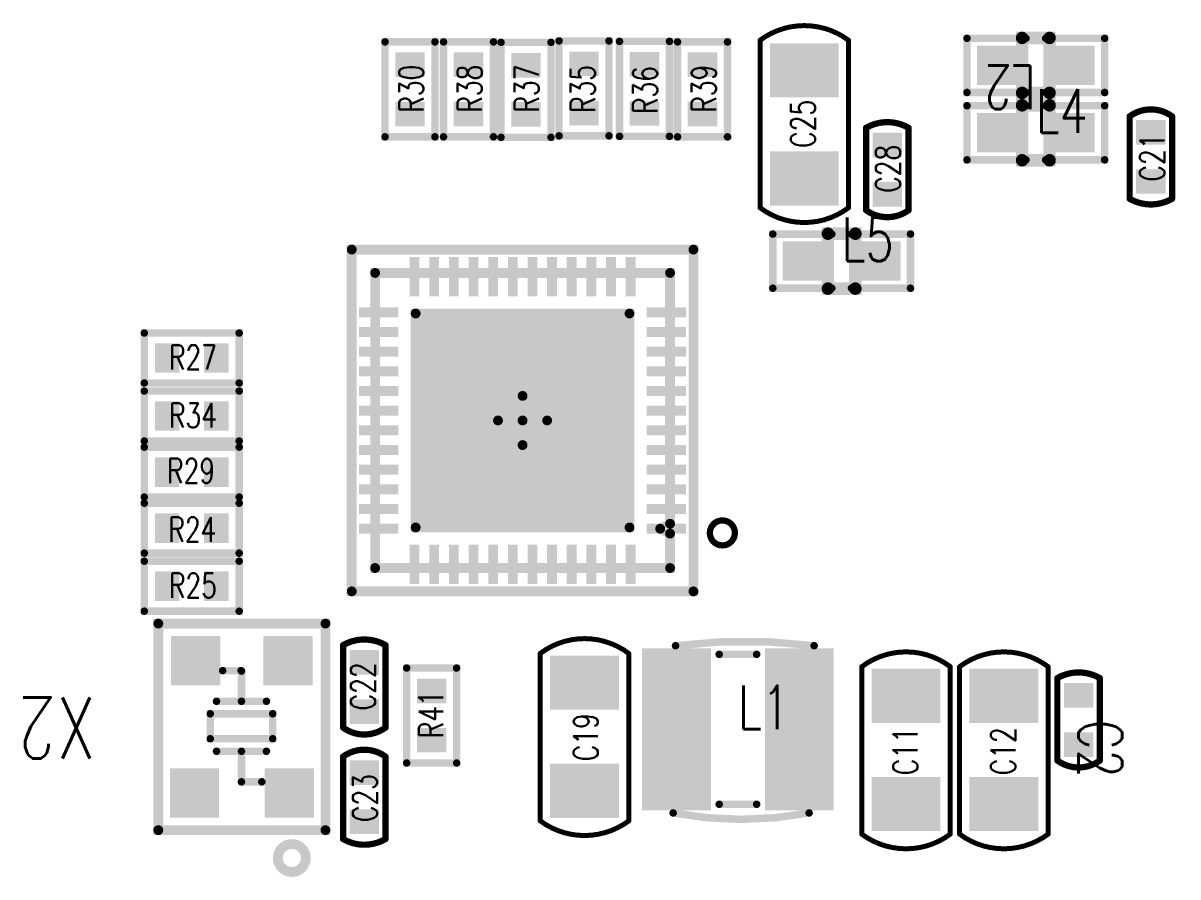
# Model space of a CAD drawing. Extents: x -19 to 193, y -25 to 111.
# Drawn here: x 146.24 to 169.73, y 57.25 to 74.61 of the extents above; entities that cross this region are included whole.
import ezdxf
from ezdxf.enums import TextEntityAlignment as Align

# ---------------------------------------------------------------- set-up
doc = ezdxf.new("R2010")
doc.units = 0
for name, color, linetype in [('DRIL_NPLTE_THRU_01', 3, 'CONTINUOUS'), ('DRIL_NPLTE_THRU_02', 222, 'CONTINUOUS'), ('DRIL_NPLTE_THRU_03', 5, 'CONTINUOUS'), ('DRIL_NPLTE_THRU_04', 1, 'CONTINUOUS'), ('DRIL_PLTE_THRU_01', 3, 'CONTINUOUS'), ('DRIL_PLTE_THRU_02', 222, 'CONTINUOUS'), ('DRIL_PLTE_THRU_03', 5, 'CONTINUOUS'), ('DRIL_PLTE_THRU_04', 1, 'CONTINUOUS'), ('PADS_BOT', 16, 'CONTINUOUS'), ('PADS_INNER', 96, 'CONTINUOUS'), ('PADS_TOP', 96, 'CONTINUOUS'), ('PART_NAME_01', 254, 'CONTINUOUS'), ('PART_NAME_126', 146, 'CONTINUOUS'), ('PART_TOP_2DLINE_00', 254, 'CONTINUOUS'), ('PART_TOP_2DLINE_01', 254, 'CONTINUOUS'), ('PART_TOP_2DLINE_120', 6, 'CONTINUOUS'), ('PART_TOP_2DLINE_126', 146, 'CONTINUOUS'), ('PART_TOP_2DLINE_127', 43, 'CONTINUOUS'), ('PART_TOP_COPPER_126', 146, 'CONTINUOUS'), ('TAG_00', 6, 'CONTINUOUS'), ('TAG_01', 6, 'CONTINUOUS')]:
    doc.layers.add(name, color=color, linetype=linetype)
doc.styles.add('W0$0762', font='simplex', dxfattribs={"width": 0.75})
doc.styles.add('W0$127', font='simplex', dxfattribs={"width": 0.75})
doc.styles.add('W0$2032', font='simplex', dxfattribs={"width": 0.75})

# ---------------------------------------------------------------- blocks, each defined once
blk = doc.blocks.new('SMOOTH_0$127')
at = {"const_width": 0.0635}
blk.add_lwpolyline([(-0.03175, 0, 1), (0.03175, 0, 1)], format="xyb", close=True, dxfattribs=at)
blk = doc.blocks.new('PART_BODY_TOP_102')
at = {"layer": 'PART_TOP_2DLINE_01', "const_width": 0.127}
blk.add_lwpolyline([(-0.852, 0.432), (0.825, 0.432, -0.325402), (0.825, -0.432), (-0.852, -0.432, -0.265612)], format="xyb", close=True, dxfattribs=at)
at = {"layer": 'PART_TOP_2DLINE_01'}
for p in [(-0.852, 0.432), (0.825, 0.432), (-0.852, -0.432), (0.825, -0.432)]:
    blk.add_blockref('SMOOTH_0$127', p, dxfattribs=at)
blk = doc.blocks.new('DRIL_HOLE_0')
blk.add_lwpolyline([(0, 0, 1), (0, 0, 1)], format="xyb", close=True)
blk = doc.blocks.new('PAD_0')
blk.add_lwpolyline([(0, 0, 1), (0, 0, 1)], format="xyb", close=True)
blk = doc.blocks.new('PAD_13')
at = {"const_width": 0.5}
blk.add_lwpolyline([(-0.3, 0), (0.3, 0)], dxfattribs=at)
blk = doc.blocks.new('STK_TOP_5')
at = {"layer": 'DRIL_NPLTE_THRU_01'}
blk.add_blockref('DRIL_HOLE_0', (0, 0), dxfattribs=at)
at = {"layer": 'DRIL_NPLTE_THRU_02'}
blk.add_blockref('DRIL_HOLE_0', (0, 0), dxfattribs=at)
at = {"layer": 'DRIL_NPLTE_THRU_03'}
blk.add_blockref('DRIL_HOLE_0', (0, 0), dxfattribs=at)
at = {"layer": 'DRIL_NPLTE_THRU_04'}
blk.add_blockref('DRIL_HOLE_0', (0, 0), dxfattribs=at)
at = {"layer": 'PADS_BOT'}
blk.add_blockref('PAD_0', (0, 0), dxfattribs=at)
at = {"layer": 'PADS_INNER'}
blk.add_blockref('PAD_0', (0, 0), dxfattribs=at)
at = {"layer": 'PADS_TOP', "rotation": 90}
blk.add_blockref('PAD_13', (0, 0), dxfattribs=at)
blk = doc.blocks.new('SYM_TOP_5')
for name, p in [('PART_BODY_TOP_102', (0, 0)), ('STK_TOP_5', (-0.5, 0)), ('STK_TOP_5', (0.5, 0))]:
    blk.add_blockref(name, p)
blk = doc.blocks.new('PART_TOP_32')
blk.add_blockref('SYM_TOP_5', (0, 0))
at = {"layer": 'PART_NAME_01', "style": 'W0$0762', "width": 0.75}
blk.add_text('C21', height=0.49784, dxfattribs=at).set_placement((-0.013134, -0.0254), align=Align.MIDDLE_CENTER)
blk = doc.blocks.new('PART_TOP_34')
blk.add_blockref('SYM_TOP_5', (0, 0))
at = {"layer": 'PART_NAME_01', "style": 'W0$127', "width": 0.75}
blk.add_text('C2', height=0.889, dxfattribs=at).set_placement((0, 0))
blk = doc.blocks.new('SMOOTH_0$1016')
at = {"const_width": 0.0508}
blk.add_lwpolyline([(-0.0254, 0, 1), (0.0254, 0, 1)], format="xyb", close=True, dxfattribs=at)
blk = doc.blocks.new('PART_BODY_TOP_104')
at = {"layer": 'PART_TOP_2DLINE_00', "const_width": 0.1016}
blk.add_lwpolyline([(-1.69367, 0.9), (1.71198, 0.9, -0.33071838), (1.71198, -0.9), (-1.69367, -0.9, -0.33459532)], format="xyb", close=True, dxfattribs=at)
at = {"layer": 'PART_TOP_2DLINE_00'}
for p in [(-1.69367, 0.9), (1.71198, 0.9), (-1.69367, -0.9), (1.71198, -0.9)]:
    blk.add_blockref('SMOOTH_0$1016', p, dxfattribs=at)
blk = doc.blocks.new('PAD_12')
at = {"const_width": 1.1}
blk.add_lwpolyline([(-0.7, 0), (0.7, 0)], dxfattribs=at)
blk = doc.blocks.new('STK_TOP_7')
at = {"layer": 'DRIL_PLTE_THRU_01'}
blk.add_blockref('DRIL_HOLE_0', (0, 0), dxfattribs=at)
at = {"layer": 'DRIL_PLTE_THRU_02'}
blk.add_blockref('DRIL_HOLE_0', (0, 0), dxfattribs=at)
at = {"layer": 'DRIL_PLTE_THRU_03'}
blk.add_blockref('DRIL_HOLE_0', (0, 0), dxfattribs=at)
at = {"layer": 'DRIL_PLTE_THRU_04'}
blk.add_blockref('DRIL_HOLE_0', (0, 0), dxfattribs=at)
at = {"layer": 'PADS_BOT'}
blk.add_blockref('PAD_0', (0, 0), dxfattribs=at)
at = {"layer": 'PADS_INNER'}
blk.add_blockref('PAD_0', (0, 0), dxfattribs=at)
at = {"layer": 'PADS_TOP', "rotation": 90}
blk.add_blockref('PAD_12', (0, 0), dxfattribs=at)
blk = doc.blocks.new('SYM_TOP_7')
for name, p in [('STK_TOP_7', (-1.1, 0)), ('STK_TOP_7', (1.1, 0)), ('PART_BODY_TOP_104', (0, 0))]:
    blk.add_blockref(name, p)
blk = doc.blocks.new('PART_TOP_43')
blk.add_blockref('SYM_TOP_7', (0, 0))
at = {"layer": 'PART_NAME_01', "style": 'W0$0762', "width": 0.75}
blk.add_text('C12', height=0.4978, rotation=-180, dxfattribs=at).set_placement((0.025, -0.013), align=Align.MIDDLE_CENTER)
blk = doc.blocks.new('PART_TOP_226')
blk.add_blockref('SYM_TOP_5', (0, 0))
at = {"layer": 'PART_NAME_126', "style": 'W0$0762', "width": 0.75}
blk.add_text('C28', height=0.4978, rotation=-180, dxfattribs=at).set_placement((-0.018, 0.013), align=Align.MIDDLE_CENTER)
blk = doc.blocks.new('PART_TOP_227')
blk.add_blockref('SYM_TOP_7', (0, 0))
at = {"layer": 'PART_NAME_01', "style": 'W0$0762', "width": 0.75}
blk.add_text('C11', height=0.4978, rotation=-180, dxfattribs=at).set_placement((0.025, -0.013), align=Align.MIDDLE_CENTER)
blk = doc.blocks.new('PART_TOP_235')
blk.add_blockref('SYM_TOP_7', (0, 0))
at = {"layer": 'PART_NAME_01', "style": 'W0$0762', "width": 0.75}
blk.add_text('C25', height=0.4978, dxfattribs=at).set_placement((0.012, 0.025), align=Align.MIDDLE_CENTER)
blk = doc.blocks.new('SMOOTH_0$1524')
at = {"const_width": 0.0762}
blk.add_lwpolyline([(-0.0381, 0, 1), (0.0381, 0, 1)], format="xyb", close=True, dxfattribs=at)
blk = doc.blocks.new('PART_BODY_TOP_118')
at = {"layer": 'PART_TOP_2DLINE_01', "const_width": 0.1524}
blk.add_lwpolyline([(-0.9652, 0.508), (0.9652, 0.508), (0.9652, -0.508), (-0.9652, -0.508)], close=True, dxfattribs=at)
at = {"layer": 'PART_TOP_2DLINE_01'}
for p in [(-0.9652, 0.508), (0.9652, 0.508), (-0.9652, -0.508), (0.9652, -0.508)]:
    blk.add_blockref('SMOOTH_0$1524', p, dxfattribs=at)
blk = doc.blocks.new('SYM_TOP_21')
for name, p in [('PART_BODY_TOP_118', (0, 0)), ('STK_TOP_5', (-0.5, 0)), ('STK_TOP_5', (0.5, 0))]:
    blk.add_blockref(name, p)
blk = doc.blocks.new('PART_TOP_242')
blk.add_blockref('SYM_TOP_21', (0, 0))
at = {"layer": 'PART_NAME_01', "style": 'W0$0762', "width": 0.75}
blk.add_text('R39', height=0.49784, dxfattribs=at).set_placement((0.0127, -0.0254), align=Align.MIDDLE_CENTER)
blk = doc.blocks.new('PART_BODY_TOP_119')
at = {"layer": 'PART_TOP_2DLINE_01', "const_width": 0.1524}
for points in [[(-1.26877, 1.7, -0.06379083), (1.55065, 1.7)], [(-1.31723, -1.7, 0.09452783), (1.44836, -1.7)]]:
    blk.add_lwpolyline(points, format="xyb", dxfattribs=at)
for points in [[(-0.381, 1.524), (0.381, 1.524)], [(-0.381, -1.524), (0.381, -1.524)]]:
    blk.add_lwpolyline(points, dxfattribs=at)
at = {"layer": 'PART_TOP_2DLINE_01'}
for p in [(-1.26877, 1.7), (1.55065, 1.7), (-0.381, 1.524), (0.381, 1.524), (-1.31723, -1.7), (-0.381, -1.524), (0.381, -1.524), (1.44836, -1.7)]:
    blk.add_blockref('SMOOTH_0$1524', p, dxfattribs=at)
blk = doc.blocks.new('PAD_41')
at = {"const_width": 1.4}
blk.add_lwpolyline([(-1.65, 0), (1.65, 0)], dxfattribs=at)
blk = doc.blocks.new('STK_TOP_33')
at = {"layer": 'DRIL_NPLTE_THRU_01'}
blk.add_blockref('DRIL_HOLE_0', (0, 0), dxfattribs=at)
at = {"layer": 'DRIL_NPLTE_THRU_02'}
blk.add_blockref('DRIL_HOLE_0', (0, 0), dxfattribs=at)
at = {"layer": 'DRIL_NPLTE_THRU_03'}
blk.add_blockref('DRIL_HOLE_0', (0, 0), dxfattribs=at)
at = {"layer": 'DRIL_NPLTE_THRU_04'}
blk.add_blockref('DRIL_HOLE_0', (0, 0), dxfattribs=at)
at = {"layer": 'PADS_BOT'}
blk.add_blockref('PAD_0', (0, 0), dxfattribs=at)
at = {"layer": 'PADS_INNER'}
blk.add_blockref('PAD_0', (0, 0), dxfattribs=at)
at = {"layer": 'PADS_TOP', "rotation": 90}
blk.add_blockref('PAD_41', (0, 0), dxfattribs=at)
blk = doc.blocks.new('SYM_TOP_22')
for name, p in [('STK_TOP_33', (-1.25, 0)), ('STK_TOP_33', (1.25, 0)), ('PART_BODY_TOP_119', (0, 0))]:
    blk.add_blockref(name, p)
blk = doc.blocks.new('PART_TOP_243')
blk.add_blockref('SYM_TOP_22', (0, 0))
at = {"layer": 'PART_NAME_01', "style": 'W0$127', "width": 0.75}
blk.add_text('L1', height=0.889, dxfattribs=at).set_placement((0, 0))
blk = doc.blocks.new('PART_TOP_247')
blk.add_blockref('SYM_TOP_21', (0, 0))
at = {"layer": 'PART_NAME_01', "style": 'W0$0762', "width": 0.75}
blk.add_text('R36', height=0.4978, rotation=-180, dxfattribs=at).set_placement((0.025, 0.013), align=Align.MIDDLE_CENTER)
blk = doc.blocks.new('PART_TOP_255')
blk.add_blockref('SYM_TOP_21', (0, 0))
at = {"layer": 'PART_NAME_01', "style": 'W0$0762', "width": 0.75}
blk.add_text('R35', height=0.49784, rotation=-180, dxfattribs=at).set_placement((0.0127, -0.0254), align=Align.MIDDLE_CENTER)
blk = doc.blocks.new('PART_TOP_258')
blk.add_blockref('SYM_TOP_7', (0, 0))
at = {"layer": 'PART_NAME_01', "style": 'W0$0762', "width": 0.75}
blk.add_text('C19', height=0.4978, rotation=-180, dxfattribs=at).set_placement((0.012, 0.025), align=Align.MIDDLE_CENTER)
blk = doc.blocks.new('PART_TOP_261')
blk.add_blockref('SYM_TOP_21', (0, 0))
at = {"layer": 'PART_NAME_01', "style": 'W0$0762', "width": 0.75}
blk.add_text('R37', height=0.4978, rotation=-180, dxfattribs=at).set_placement((-0.025, 0.013), align=Align.MIDDLE_CENTER)
blk = doc.blocks.new('PART_TOP_268')
blk.add_blockref('SYM_TOP_21', (0, 0))
at = {"layer": 'PART_NAME_01', "style": 'W0$0762', "width": 0.75}
blk.add_text('R38', height=0.4978, rotation=-180, dxfattribs=at).set_placement((-0.013, 0.025), align=Align.MIDDLE_CENTER)
blk = doc.blocks.new('PART_BODY_TOP_101')
at = {"layer": 'PART_TOP_2DLINE_01', "const_width": 0.1524}
blk.add_lwpolyline([(-0.9652, 0.508), (0.9652, 0.508), (0.9652, -0.508), (-0.9652, -0.508)], close=True, dxfattribs=at)
at = {"layer": 'PART_TOP_2DLINE_01'}
for p in [(-0.9652, 0.508), (0.9652, 0.508), (-0.9652, -0.508), (0.9652, -0.508)]:
    blk.add_blockref('SMOOTH_0$1524', p, dxfattribs=at)
blk = doc.blocks.new('SYM_TOP_4')
for name, p in [('PART_BODY_TOP_101', (0, 0)), ('STK_TOP_5', (-0.5, 0)), ('STK_TOP_5', (0.5, 0))]:
    blk.add_blockref(name, p)
blk = doc.blocks.new('PART_TOP_271')
blk.add_blockref('SYM_TOP_4', (0, 0))
at = {"layer": 'PART_NAME_01', "style": 'W0$0762', "width": 0.75}
blk.add_text('R41', height=0.4978, dxfattribs=at).set_placement((0.025, 0.013), align=Align.MIDDLE_CENTER)
blk = doc.blocks.new('PART_TOP_273')
blk.add_blockref('SYM_TOP_21', (0, 0))
at = {"layer": 'PART_NAME_01', "style": 'W0$0762', "width": 0.75}
blk.add_text('R30', height=0.49784, dxfattribs=at).set_placement((0.0127, -0.0254), align=Align.MIDDLE_CENTER)
blk = doc.blocks.new('SMOOTH_0$2')
at = {"const_width": 0.1}
blk.add_lwpolyline([(-0.05, 0, 1), (0.05, 0, 1)], format="xyb", close=True, dxfattribs=at)
blk = doc.blocks.new('PART_BODY_TOP_142')
at = {"layer": 'PART_TOP_2DLINE_01', "const_width": 0.127}
blk.add_lwpolyline([(-2.54, -4.064, 1), (-2.032, -4.064, 1)], format="xyb", close=True, dxfattribs=at)
at = {"layer": 'PART_TOP_2DLINE_120', "const_width": 0.2}
blk.add_lwpolyline([(-3.475, 3.475), (3.475, 3.475), (3.475, -3.475), (-3.475, -3.475)], close=True, dxfattribs=at)
for points in [[(-0.5, 0), (0, 0), (0, 0.5)], [(0, -0.5), (0, 0), (0.5, 0)]]:
    blk.add_lwpolyline(points, dxfattribs=at)
at = {"layer": 'PART_TOP_2DLINE_126', "const_width": 0.2}
blk.add_lwpolyline([(-2.175, -2.175), (2.175, -2.175), (2.175, 2.175), (-2.175, 2.175)], close=True, dxfattribs=at)
at = {"layer": 'PART_TOP_2DLINE_127', "const_width": 0.2}
blk.add_lwpolyline([(-3, -3), (-2.3, -3), (-2.2, -2.8), (-2.1, -3), (3, -3), (3, 3), (-3, 3)], close=True, dxfattribs=at)
at = {"layer": 'TAG_00'}
blk.add_lwpolyline([(0, 0), (0, 0)], dxfattribs=at)
at = {"layer": 'TAG_01'}
blk.add_lwpolyline([(0, 0), (0, 0)], dxfattribs=at)
at = {"layer": 'PART_TOP_2DLINE_120'}
for p in [(-3.475, 3.475), (3.475, 3.475), (0, 0.5), (-0.5, 0), (0, 0), (0, 0), (0.5, 0), (0, -0.5), (-3.475, -3.475), (3.475, -3.475)]:
    blk.add_blockref('SMOOTH_0$2', p, dxfattribs=at)
at = {"layer": 'PART_TOP_2DLINE_126'}
for p in [(-2.175, 2.175), (2.175, 2.175), (-2.175, -2.175), (2.175, -2.175)]:
    blk.add_blockref('SMOOTH_0$2', p, dxfattribs=at)
at = {"layer": 'PART_TOP_2DLINE_127'}
for p in [(-3, 3), (3, 3), (-2.2, -2.8), (-3, -3), (-2.3, -3), (-2.1, -3), (3, -3)]:
    blk.add_blockref('SMOOTH_0$2', p, dxfattribs=at)
blk = doc.blocks.new('PAD_56')
at = {"const_width": 0.2}
blk.add_lwpolyline([(-0.4, 0), (0.4, 0)], dxfattribs=at)
blk = doc.blocks.new('STK_TOP_81')
at = {"layer": 'DRIL_NPLTE_THRU_01'}
blk.add_blockref('DRIL_HOLE_0', (0, 0), dxfattribs=at)
at = {"layer": 'DRIL_NPLTE_THRU_02'}
blk.add_blockref('DRIL_HOLE_0', (0, 0), dxfattribs=at)
at = {"layer": 'DRIL_NPLTE_THRU_03'}
blk.add_blockref('DRIL_HOLE_0', (0, 0), dxfattribs=at)
at = {"layer": 'DRIL_NPLTE_THRU_04'}
blk.add_blockref('DRIL_HOLE_0', (0, 0), dxfattribs=at)
at = {"layer": 'PADS_BOT'}
blk.add_blockref('PAD_0', (0, 0), dxfattribs=at)
at = {"layer": 'PADS_INNER'}
blk.add_blockref('PAD_0', (0, 0), dxfattribs=at)
at = {"layer": 'PADS_TOP', "rotation": 90}
blk.add_blockref('PAD_56', (0, 0), dxfattribs=at)
blk = doc.blocks.new('STK_TOP_82')
at = {"layer": 'DRIL_NPLTE_THRU_01'}
blk.add_blockref('DRIL_HOLE_0', (0, 0), dxfattribs=at)
at = {"layer": 'DRIL_NPLTE_THRU_02'}
blk.add_blockref('DRIL_HOLE_0', (0, 0), dxfattribs=at)
at = {"layer": 'DRIL_NPLTE_THRU_03'}
blk.add_blockref('DRIL_HOLE_0', (0, 0), dxfattribs=at)
at = {"layer": 'DRIL_NPLTE_THRU_04'}
blk.add_blockref('DRIL_HOLE_0', (0, 0), dxfattribs=at)
at = {"layer": 'PADS_BOT'}
blk.add_blockref('PAD_0', (0, 0), dxfattribs=at)
at = {"layer": 'PADS_INNER'}
blk.add_blockref('PAD_0', (0, 0), dxfattribs=at)
at = {"layer": 'PADS_TOP'}
blk.add_blockref('PAD_56', (0, 0), dxfattribs=at)
blk = doc.blocks.new('PAD_57')
at = {"const_width": 4.4}
blk.add_lwpolyline([(-2.2, 0), (2.2, 0)], dxfattribs=at)
blk = doc.blocks.new('STK_TOP_83')
at = {"layer": 'DRIL_NPLTE_THRU_01'}
blk.add_blockref('DRIL_HOLE_0', (0, 0), dxfattribs=at)
at = {"layer": 'DRIL_NPLTE_THRU_02'}
blk.add_blockref('DRIL_HOLE_0', (0, 0), dxfattribs=at)
at = {"layer": 'DRIL_NPLTE_THRU_03'}
blk.add_blockref('DRIL_HOLE_0', (0, 0), dxfattribs=at)
at = {"layer": 'DRIL_NPLTE_THRU_04'}
blk.add_blockref('DRIL_HOLE_0', (0, 0), dxfattribs=at)
at = {"layer": 'PADS_BOT'}
blk.add_blockref('PAD_0', (0, 0), dxfattribs=at)
at = {"layer": 'PADS_INNER'}
blk.add_blockref('PAD_0', (0, 0), dxfattribs=at)
at = {"layer": 'PADS_TOP'}
blk.add_blockref('PAD_57', (0, 0), dxfattribs=at)
blk = doc.blocks.new('SYM_TOP_45')
for name, p in [('PART_BODY_TOP_142', (0, 0)), ('STK_TOP_81', (-2.2, 2.925)), ('STK_TOP_81', (-1.8, 2.925)), ('STK_TOP_81', (-1.4, 2.925)), ('STK_TOP_81', (-1, 2.925)), ('STK_TOP_81', (-0.6, 2.925)), ('STK_TOP_81', (-0.2, 2.925)), ('STK_TOP_81', (0.2, 2.925)), ('STK_TOP_81', (0.6, 2.925)), ('STK_TOP_81', (1, 2.925)), ('STK_TOP_81', (1.4, 2.925)), ('STK_TOP_81', (1.8, 2.925)), ('STK_TOP_81', (2.2, 2.925)), ('STK_TOP_83', (0, 0)), ('STK_TOP_82', (-2.925, 2.2)), ('STK_TOP_82', (2.925, 2.2)), ('STK_TOP_82', (-2.925, 1.8)), ('STK_TOP_82', (2.925, 1.8)), ('STK_TOP_82', (-2.925, 1.4)), ('STK_TOP_82', (2.925, 1.4)), ('STK_TOP_82', (-2.925, 1)), ('STK_TOP_82', (2.925, 1)), ('STK_TOP_82', (-2.925, 0.6)), ('STK_TOP_82', (2.925, 0.6)), ('STK_TOP_82', (-2.925, 0.2)), ('STK_TOP_82', (2.925, 0.2)), ('STK_TOP_82', (-2.925, -0.2)), ('STK_TOP_82', (2.925, -0.2)), ('STK_TOP_82', (-2.925, -0.6)), ('STK_TOP_82', (2.925, -0.6)), ('STK_TOP_82', (-2.925, -1)), ('STK_TOP_82', (2.925, -1)), ('STK_TOP_82', (-2.925, -1.4)), ('STK_TOP_82', (2.925, -1.4)), ('STK_TOP_82', (-2.925, -1.8)), ('STK_TOP_82', (2.925, -1.8)), ('STK_TOP_82', (-2.925, -2.2)), ('STK_TOP_82', (2.925, -2.2)), ('STK_TOP_81', (-2.2, -2.925)), ('STK_TOP_81', (-1.8, -2.925)), ('STK_TOP_81', (-1.4, -2.925)), ('STK_TOP_81', (-1, -2.925)), ('STK_TOP_81', (-0.6, -2.925)), ('STK_TOP_81', (-0.2, -2.925)), ('STK_TOP_81', (0.2, -2.925)), ('STK_TOP_81', (0.6, -2.925)), ('STK_TOP_81', (1, -2.925)), ('STK_TOP_81', (1.4, -2.925)), ('STK_TOP_81', (1.8, -2.925)), ('STK_TOP_81', (2.2, -2.925))]:
    blk.add_blockref(name, p)
blk = doc.blocks.new('PART_TOP_274')
blk.add_blockref('SYM_TOP_45', (0, 0))
blk = doc.blocks.new('PART_TOP_278')
blk.add_blockref('SYM_TOP_5', (0, 0))
at = {"layer": 'PART_NAME_01', "style": 'W0$0762', "width": 0.75}
blk.add_text('C22', height=0.49784, rotation=-180, dxfattribs=at).set_placement((-0.013134, -0.0254), align=Align.MIDDLE_CENTER)
blk = doc.blocks.new('PART_TOP_279')
blk.add_blockref('SYM_TOP_5', (0, 0))
at = {"layer": 'PART_NAME_126', "style": 'W0$0762', "width": 0.75}
blk.add_text('C23', height=0.4978, dxfattribs=at).set_placement((-0.018, -0.013), align=Align.MIDDLE_CENTER)
blk = doc.blocks.new('SMOOTH_0$1999993333')
at = {"const_width": 0.1}
blk.add_lwpolyline([(-0.05, 0, 1), (0.05, 0, 1)], format="xyb", close=True, dxfattribs=at)
blk = doc.blocks.new('PART_BODY_TOP_117')
at = {"layer": 'PART_TOP_2DLINE_00'}
for points, const_width in [([(-2.1, 1.7), (2.1, 1.7), (2.1, -1.7), (-2.1, -1.7)], 0.2), ([(-0.242, 0.643), (0.266, 0.643), (0.266, -0.627), (-0.242, -0.627)], 0.152)]:
    blk.add_lwpolyline(points, close=True, dxfattribs=dict(at, const_width=const_width))
at = {"layer": 'PART_TOP_2DLINE_00', "const_width": 0.152}
for points in [[(-0.496, 0.516), (-0.496, -0.5)], [(0.52, 0.516), (0.52, -0.5)], [(1.143, 0.39), (1.143, 0.016), (1.135, 0.008), (0.52, 0.008)], [(-0.496, 0.008), (-1.118, 0.008), (-1.118, -0.406)]]:
    blk.add_lwpolyline(points, dxfattribs=at)
at = {"layer": 'PART_TOP_2DLINE_01', "const_width": 0.2}
blk.add_lwpolyline([(-2.951, -1.016, 1), (-2.383, -1.016, 1)], format="xyb", close=True, dxfattribs=at)
at = {"layer": 'PART_TOP_2DLINE_00'}
for name, p in [('SMOOTH_0$1999993333', (-2.1, 1.7)), ('SMOOTH_0$1999993333', (2.1, 1.7)), ('SMOOTH_0$1524', (-0.242, 0.643)), ('SMOOTH_0$1524', (0.266, 0.643)), ('SMOOTH_0$1524', (-0.496, 0.516)), ('SMOOTH_0$1524', (0.52, 0.516)), ('SMOOTH_0$1524', (1.143, 0.39)), ('SMOOTH_0$1524', (-1.118, 0.008)), ('SMOOTH_0$1524', (-0.496, 0.008)), ('SMOOTH_0$1524', (0.52, 0.008)), ('SMOOTH_0$1524', (1.135, 0.008)), ('SMOOTH_0$1524', (1.143, 0.016)), ('SMOOTH_0$1524', (-1.118, -0.406)), ('SMOOTH_0$1524', (-0.496, -0.5)), ('SMOOTH_0$1524', (0.52, -0.5)), ('SMOOTH_0$1524', (-0.242, -0.627)), ('SMOOTH_0$1524', (0.266, -0.627)), ('SMOOTH_0$1999993333', (-2.1, -1.7)), ('SMOOTH_0$1999993333', (2.1, -1.7))]:
    blk.add_blockref(name, p, dxfattribs=at)
blk = doc.blocks.new('PAD_62')
at = {"const_width": 1}
blk.add_lwpolyline([(-0.5, 0), (0.5, 0)], dxfattribs=at)
blk = doc.blocks.new('STK_TOP_32')
at = {"layer": 'DRIL_PLTE_THRU_01'}
blk.add_blockref('DRIL_HOLE_0', (0, 0), dxfattribs=at)
at = {"layer": 'DRIL_PLTE_THRU_02'}
blk.add_blockref('DRIL_HOLE_0', (0, 0), dxfattribs=at)
at = {"layer": 'DRIL_PLTE_THRU_03'}
blk.add_blockref('DRIL_HOLE_0', (0, 0), dxfattribs=at)
at = {"layer": 'DRIL_PLTE_THRU_04'}
blk.add_blockref('DRIL_HOLE_0', (0, 0), dxfattribs=at)
at = {"layer": 'PADS_BOT'}
blk.add_blockref('PAD_0', (0, 0), dxfattribs=at)
at = {"layer": 'PADS_INNER'}
blk.add_blockref('PAD_0', (0, 0), dxfattribs=at)
at = {"layer": 'PADS_TOP'}
blk.add_blockref('PAD_62', (0, 0), dxfattribs=at)
blk = doc.blocks.new('SYM_TOP_20')
for name, p in [('PART_BODY_TOP_117', (0, 0)), ('STK_TOP_32', (-1.3462, 0.9652)), ('STK_TOP_32', (1.3462, 0.9398)), ('STK_TOP_32', (-1.3462, -0.9652)), ('STK_TOP_32', (1.3462, -0.9398))]:
    blk.add_blockref(name, p)
blk = doc.blocks.new('PART_TOP_293')
blk.add_blockref('SYM_TOP_20', (0, 0))
at = {"layer": 'PART_NAME_01', "style": 'W0$2032', "width": 0.75}
blk.add_text('X2', height=1.2446, rotation=90, dxfattribs=at).set_placement((0.6, 2.97))
blk = doc.blocks.new('PART_TOP_294')
blk.add_blockref('SYM_TOP_4', (0, 0))
at = {"layer": 'PART_NAME_01', "style": 'W0$0762', "width": 0.75}
blk.add_text('R27', height=0.4978, dxfattribs=at).set_placement((0.025, 0.013), align=Align.MIDDLE_CENTER)
blk = doc.blocks.new('PART_TOP_295')
blk.add_blockref('SYM_TOP_21', (0, 0))
at = {"layer": 'PART_NAME_01', "style": 'W0$0762', "width": 0.75}
blk.add_text('R34', height=0.4978, dxfattribs=at).set_placement((0.025, 0.013), align=Align.MIDDLE_CENTER)
blk = doc.blocks.new('PART_TOP_296')
blk.add_blockref('SYM_TOP_21', (0, 0))
at = {"layer": 'PART_NAME_01', "style": 'W0$0762', "width": 0.75}
blk.add_text('R29', height=0.49784, rotation=-180, dxfattribs=at).set_placement((0.0127, -0.0254), align=Align.MIDDLE_CENTER)
blk = doc.blocks.new('PART_BODY_TOP_139')
at = {"layer": 'PART_TOP_2DLINE_01', "const_width": 0.1524}
blk.add_lwpolyline([(-0.9652, 0.508), (0.9652, 0.508), (0.9652, -0.508), (-0.9652, -0.508)], close=True, dxfattribs=at)
at = {"layer": 'PART_TOP_2DLINE_01'}
for p in [(-0.9652, 0.508), (0.9652, 0.508), (-0.9652, -0.508), (0.9652, -0.508)]:
    blk.add_blockref('SMOOTH_0$1524', p, dxfattribs=at)
blk = doc.blocks.new('SYM_TOP_42')
for name, p in [('PART_BODY_TOP_139', (0, 0)), ('STK_TOP_5', (-0.5, 0)), ('STK_TOP_5', (0.5, 0))]:
    blk.add_blockref(name, p)
blk = doc.blocks.new('PART_TOP_297')
blk.add_blockref('SYM_TOP_42', (0, 0))
at = {"layer": 'PART_NAME_01', "style": 'W0$0762', "width": 0.75}
blk.add_text('R24', height=0.49784, dxfattribs=at).set_placement((0.0127, -0.0254), align=Align.MIDDLE_CENTER)
blk = doc.blocks.new('PART_TOP_298')
blk.add_blockref('SYM_TOP_42', (0, 0))
at = {"layer": 'PART_NAME_01', "style": 'W0$0762', "width": 0.75}
blk.add_text('R25', height=0.4978, dxfattribs=at).set_placement((0.025, 0.013), align=Align.MIDDLE_CENTER)
blk = doc.blocks.new('SMOOTH_0$254')
at = {"const_width": 0.127}
blk.add_lwpolyline([(-0.0635, 0, 1), (0.0635, 0, 1)], format="xyb", close=True, dxfattribs=at)
blk = doc.blocks.new('PART_BODY_TOP_113')
at = {"layer": 'PART_TOP_2DLINE_00', "const_width": 0.1524}
for points in [[(-0.2, -0.55), (-1.4, -0.55), (-1.4, 0.55), (-0.2, 0.55)], [(0.2, -0.55), (1.4, -0.55), (1.4, 0.55), (0.2, 0.55)]]:
    blk.add_lwpolyline(points, dxfattribs=at)
at = {"layer": 'PART_TOP_COPPER_126', "const_width": 0.254}
blk.add_lwpolyline([(-0.2794, 0.5588), (0.2794, 0.5588), (0.2794, -0.5588), (-0.2794, -0.5588)], close=True, dxfattribs=at)
at = {"layer": 'PART_TOP_2DLINE_00'}
for p in [(-1.4, 0.55), (-0.2, 0.55), (0.2, 0.55), (1.4, 0.55), (-1.4, -0.55), (-0.2, -0.55), (0.2, -0.55), (1.4, -0.55)]:
    blk.add_blockref('SMOOTH_0$1524', p, dxfattribs=at)
at = {"layer": 'PART_TOP_COPPER_126'}
for p in [(-0.2794, 0.5588), (0.2794, 0.5588), (-0.2794, -0.5588), (0.2794, -0.5588)]:
    blk.add_blockref('SMOOTH_0$254', p, dxfattribs=at)
blk = doc.blocks.new('PAD_69')
at = {"const_width": 0.8}
blk.add_lwpolyline([(-0.45, 0), (0.45, 0)], dxfattribs=at)
blk = doc.blocks.new('STK_TOP_6')
at = {"layer": 'DRIL_NPLTE_THRU_01'}
blk.add_blockref('DRIL_HOLE_0', (0, 0), dxfattribs=at)
at = {"layer": 'DRIL_NPLTE_THRU_02'}
blk.add_blockref('DRIL_HOLE_0', (0, 0), dxfattribs=at)
at = {"layer": 'DRIL_NPLTE_THRU_03'}
blk.add_blockref('DRIL_HOLE_0', (0, 0), dxfattribs=at)
at = {"layer": 'DRIL_NPLTE_THRU_04'}
blk.add_blockref('DRIL_HOLE_0', (0, 0), dxfattribs=at)
at = {"layer": 'PADS_BOT'}
blk.add_blockref('PAD_0', (0, 0), dxfattribs=at)
at = {"layer": 'PADS_INNER'}
blk.add_blockref('PAD_0', (0, 0), dxfattribs=at)
at = {"layer": 'PADS_TOP'}
blk.add_blockref('PAD_69', (0, 0), dxfattribs=at)
blk = doc.blocks.new('SYM_TOP_16')
for name, p in [('PART_BODY_TOP_113', (0, 0)), ('STK_TOP_6', (-0.75, 0)), ('STK_TOP_6', (0.75, 0))]:
    blk.add_blockref(name, p)
blk = doc.blocks.new('PART_TOP_381')
blk.add_blockref('SYM_TOP_16', (0, 0))
at = {"layer": 'PART_NAME_01', "style": 'W0$127', "width": 0.75}
blk.add_text('L5', height=0.889, dxfattribs=at).set_placement((0, 0))
blk = doc.blocks.new('PART_TOP_382')
blk.add_blockref('SYM_TOP_16', (0, 0))
at = {"layer": 'PART_NAME_01', "style": 'W0$127', "width": 0.75}
blk.add_text('L4', height=0.889, dxfattribs=at).set_placement((0, 0))
blk = doc.blocks.new('PART_TOP_383')
blk.add_blockref('SYM_TOP_16', (0, 0))
at = {"layer": 'PART_NAME_01', "style": 'W0$127', "width": 0.75}
blk.add_text('L2', height=0.889, dxfattribs=at).set_placement((0, 0))

msp = doc.modelspace()

# ---------------------------------------------------------------- block references
for name, p, rotation in [('PART_TOP_235', (162.13, 72.55), 90), ('PART_TOP_273', (154.11, 73.263), 90), ('PART_TOP_268', (155.3, 73.263), 270), ('PART_TOP_261', (156.47, 73.253), 270), ('PART_TOP_255', (157.65, 73.283), 270), ('PART_TOP_247', (158.88, 73.273), 270), ('PART_TOP_242', (160.06, 73.263), 90), ('PART_TOP_383', (166.84, 73.75), 180), ('PART_TOP_32', (169.18, 71.89), 90), ('PART_TOP_226', (163.82, 71.63), 270), ('PART_TOP_274', (156.4, 66.53), 90), ('PART_TOP_296', (149.67, 65.48), 180), ('PART_TOP_293', (150.69, 60.3), 90), ('PART_TOP_278', (153.18, 61.11), 270), ('PART_TOP_258', (157.66, 60.1), 270), ('PART_TOP_227', (164.2, 59.83), 270), ('PART_TOP_43', (166.19, 59.83), 270), ('PART_TOP_271', (154.55, 60.53), 90), ('PART_TOP_34', (167.71, 60.44), 270), ('PART_TOP_279', (153.18, 58.87), 90)]:
    msp.add_blockref(name, p, dxfattribs=dict(rotation=rotation))
for name, p in [('PART_TOP_382', (166.84, 72.38)), ('PART_TOP_381', (162.89, 69.77)), ('PART_TOP_294', (149.67, 67.8)), ('PART_TOP_295', (149.67, 66.62)), ('PART_TOP_297', (149.67, 64.34)), ('PART_TOP_298', (149.67, 63.16)), ('PART_TOP_243', (160.78, 60.25))]:
    msp.add_blockref(name, p)

doc.saveas('drawing.dxf')
